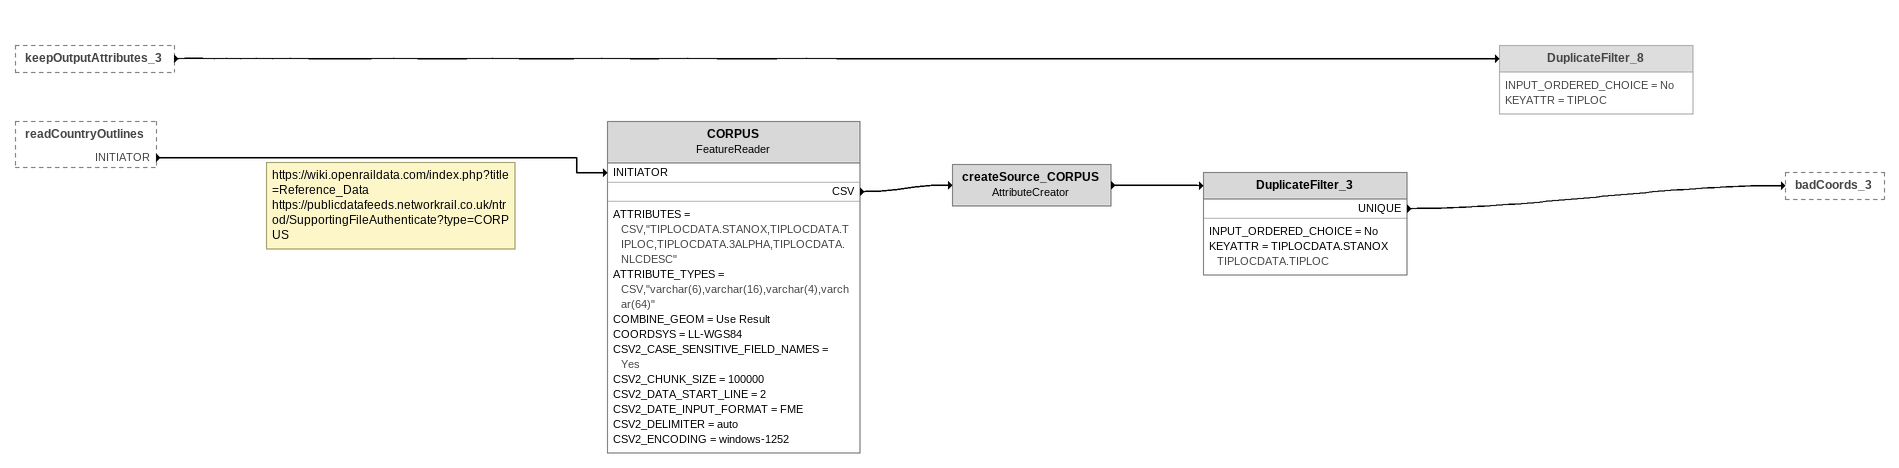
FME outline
keepOutputAttributes_3 [outside]
    -> DuplicateFilter_8
readCountryOutlines [outside]
    INITIATOR -> CORPUS [INITIATOR]
DuplicateFilter_8 [off]
    INPUT_ORDERED_CHOICE = No
    KEYATTR = TIPLOC
Note: https://wiki.openraildata.com/index.php?title=Reference_Data / https://publicdatafeeds.networkrail.co.uk/ntrod/SupportingFileAuthenticate?type=CORPUS
CORPUS: FeatureReader
    ATTRIBUTES = CSV,"TIPLOCDATA.STANOX,TIPLOCDATA.TIPLOC,TIPLOCDATA.3ALPHA,TIPLOCDATA.NLCDESC"
    ATTRIBUTE_TYPES = CSV,"varchar(6),varchar(16),varchar(4),varchar(64)"
    COMBINE_GEOM = Use Result
    COORDSYS = LL-WGS84
    CSV2_CASE_SENSITIVE_FIELD_NAMES = Yes
    CSV2_CHUNK_SIZE = 100000
    CSV2_DATA_START_LINE = 2
    CSV2_DATE_INPUT_FORMAT = FME
    CSV2_DELIMITER = auto
    CSV2_ENCODING = windows-1252
    CSV -> createSource_CORPUS
createSource_CORPUS: AttributeCreator
    -> DuplicateFilter_3
DuplicateFilter_3
    INPUT_ORDERED_CHOICE = No
    KEYATTR = TIPLOCDATA.STANOX TIPLOCDATA.TIPLOC
    UNIQUE -> badCoords_3
